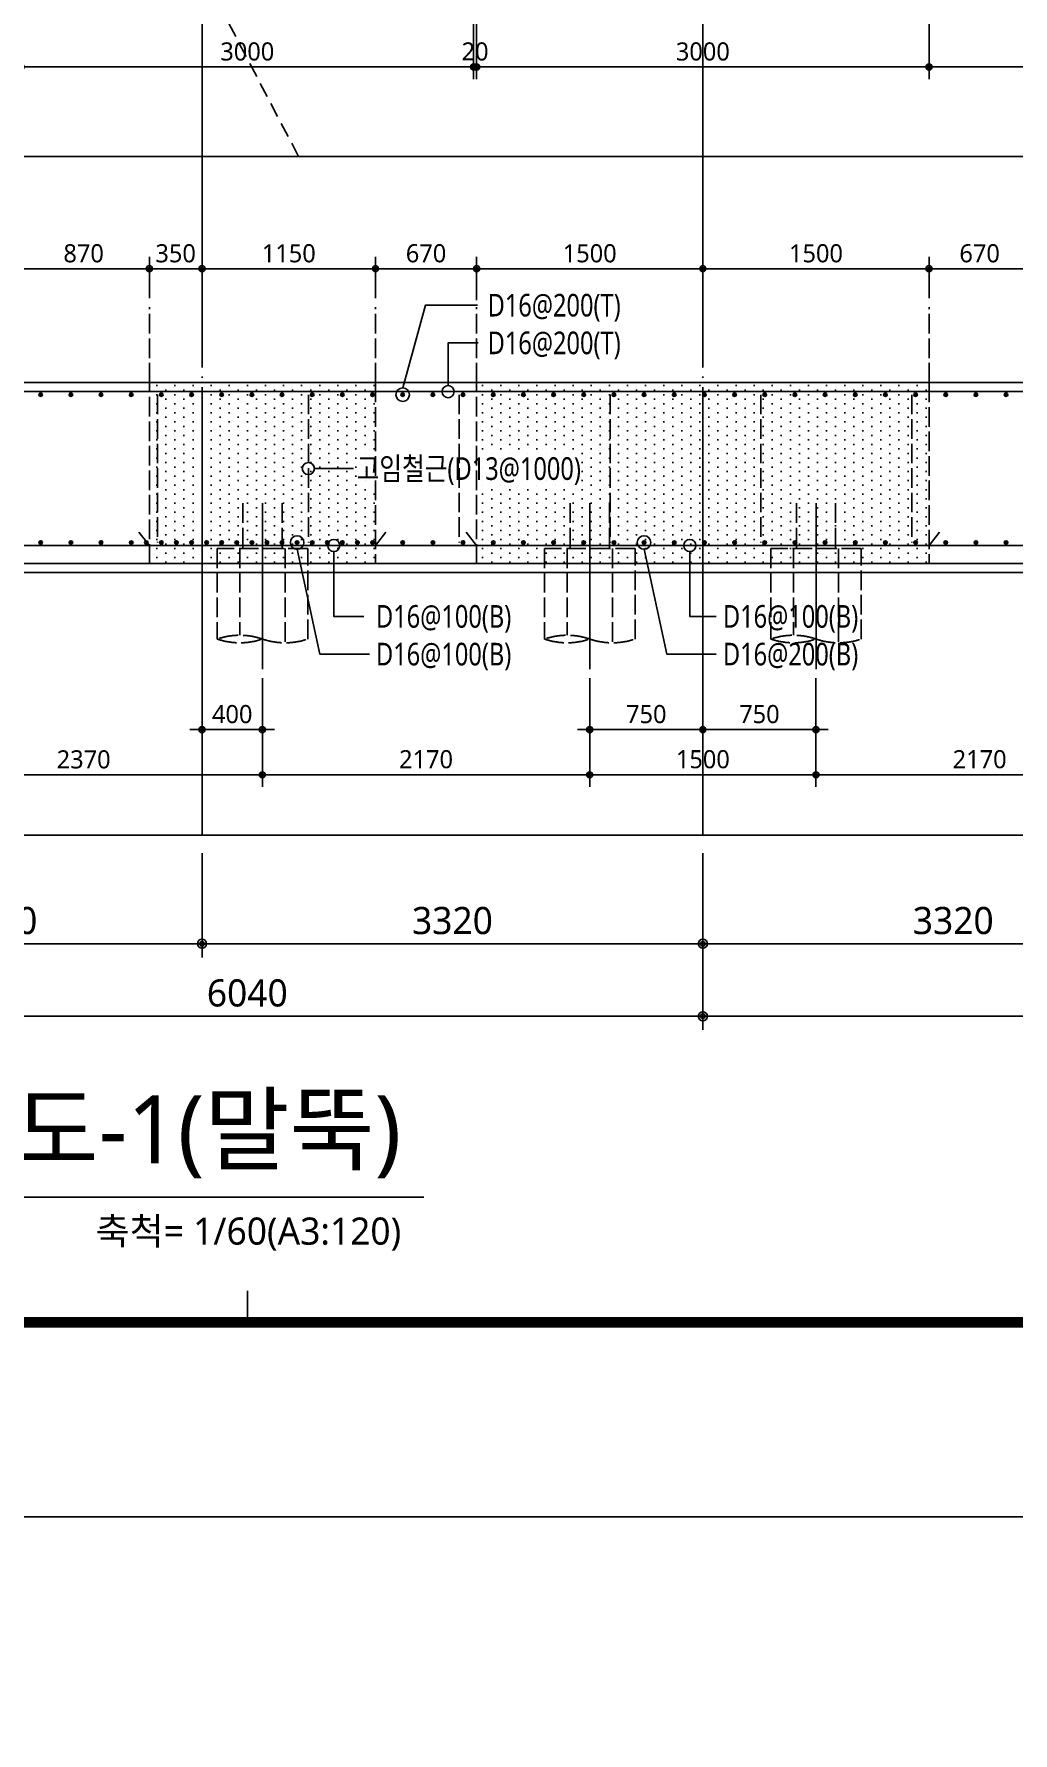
# Model space of a CAD drawing. Header units: millimetres. Extents: x 262481 to 2519995, y -394348 to 364571.
# Drawn here: x 509830 to 516320, y -90064 to -78800 of the extents above; entities that cross this region are included whole.
import ezdxf
from ezdxf.enums import TextEntityAlignment as Align
from ezdxf.xclip import XClip

# ---------------------------------------------------------------- set-up
doc = ezdxf.new("R2010")
doc.units = ezdxf.units.MM
doc.header["$LTSCALE"] = 65
doc.header["$XCLIPFRAME"] = 0
for name, pattern in [('CEN', [62, 60, -1, 0, -1]), ('HID', [2.5, 2, -0.5]), ('XS-기초$0$HID', [2.3, 1.5, -0.8])]:
    doc.linetypes.add(name, pattern=pattern)
doc.layers.get('Defpoints').update_dxf_attribs({"color": 145})
for name, color, linetype in [('BAR', 2, 'Continuous'), ('BAR1', 3, 'Continuous'), ('BARR', 1, 'Continuous'), ('CEN', 1, 'CEN'), ('DIM', 7, 'Continuous'), ('DOT', 3, 'Continuous'), ('FORM_고양장항A-1BL-S-성능$0$FORM', 7, 'Continuous'), ('LEADER', 7, 'Continuous'), ('PI', 4, 'HID'), ('T', 1, 'Continuous'), ('W1', 11, 'Continuous'), ('XS-기초$0$252', 252, 'Continuous'), ('고임철근', 4, 'HID'), ('버림', 8, 'Continuous'), ('보강구간', 6, 'HID')]:
    doc.layers.add(name, color=color, linetype=linetype)
for name, color, linetype, plot in [('DEFPOINT', 144, 'Continuous', False), ('FORM_고양장항A-1BL-S-성능$0$DEFPOINT', 144, 'Continuous', False), ('XS-기초$0$0106', 30, 'XS-기초$0$HID', False)]:
    doc.layers.add(name, color=color, linetype=linetype, plot=plot)
doc.layers.add('TEXT', color=3, linetype='Continuous', lineweight=9)
doc.styles.add('맑은고딕', font='malgun.ttf')
doc.dimstyles.new('DIM_40', dxfattribs={"dimscale": 40, "dimtxt": 3, "dimasz": 1, "dimexe": 2, "dimexo": 1.5, "dimgap": 1, "dimtad": 1, "dimdec": 0, "dimzin": 0, "dimdsep": 46, "dimtxsty": '맑은고딕', "dimblk1": 'DIMDOT', "dimblk2": 'DIMDOT', "dimsah": 1, "dimcen": 0.09, "dimdle": 2, "dimclrd": 7, "dimclre": 7, "dimclrt": 6, "dimadec": 0, "dimazin": 0, "dimtfac": 1, "dimtdec": 0, "dimtix": 1, "dimtmove": 2, "dimatfit": 3, "dimldrblk": 'DIMDOT', "dimfxl": 0, "dimtolj": 1, "dimtzin": 0, "dimarcsym": 0})
doc.dimstyles.new('DIM_60', dxfattribs={"dimscale": 60, "dimtxt": 3, "dimasz": 1, "dimexe": 1.5, "dimexo": 2, "dimgap": 1, "dimtad": 1, "dimdec": 0, "dimzin": 0, "dimdsep": 46, "dimtxsty": '맑은고딕', "dimblk1": 'DIMDOT', "dimblk2": 'DIMDOT', "dimsah": 1, "dimcen": 0.09, "dimdle": 2, "dimclrd": 7, "dimclre": 7, "dimclrt": 3, "dimadec": 0, "dimazin": 0, "dimtfac": 1, "dimtdec": 0, "dimtix": 1, "dimtmove": 2, "dimatfit": 3, "dimldrblk": 'DIMDOT', "dimfxl": 0, "dimtolj": 1, "dimtzin": 0, "dimarcsym": 0})
pattern_1 = [(270, (235484.29, -302471.65), (60, -30), [0, -60])]

# ---------------------------------------------------------------- blocks, each defined once
blk = doc.blocks.new('XS-기초$0$A$C762E058C')
at = {"layer": 'XS-기초$0$252'}
h = blk.add_hatch(color=256, dxfattribs=at)
h.dxf.hatch_style = 1
h.paths.add_polyline_path([(93400, -71500), (92600, -71500), (92600, -72000), (93400, -72000)])
h.paths.add_polyline_path([(85300, -71500), (84500, -71500), (84500, -72000), (85300, -72000)])
h.paths.add_polyline_path([(93400, -63400), (92600, -63400), (92600, -63900), (93400, -63900)])
h.paths.add_polyline_path([(85300, -63400), (84500, -63400), (84500, -63900), (85300, -63900)])
h.paths.add_polyline_path([(93400, -55300), (92600, -55300), (92600, -55800), (93400, -55800)])
h.paths.add_polyline_path([(85300, -55300), (84500, -55300), (84500, -55800), (85300, -55800)])
h.paths.add_polyline_path([(93400, -47200), (92600, -47200), (92600, -47700), (93400, -47700)])
h.paths.add_polyline_path([(85300, -47200), (84500, -47200), (84500, -47700), (85300, -47700)])
h.paths.add_polyline_path([(93400, -39100), (92600, -39100), (92600, -39600), (93400, -39600)])
h.paths.add_polyline_path([(85300, -39100), (84500, -39100), (84500, -39600), (85300, -39600)])
h.paths.add_polyline_path([(73650, -71500), (72850, -71500), (72850, -72000), (73650, -72000)])
h.paths.add_polyline_path([(77850, -71500), (77050, -71500), (77050, -72000), (77850, -72000)])
h.paths.add_polyline_path([(68450, -71500), (67650, -71500), (67650, -72000), (68450, -72000)])
h.paths.add_polyline_path([(73650, -63400), (72850, -63400), (72850, -63900), (73650, -63900)])
h.paths.add_polyline_path([(77850, -63400), (77050, -63400), (77050, -63900), (77850, -63900)])
h.paths.add_polyline_path([(68450, -63400), (67650, -63400), (67650, -63900), (68450, -63900)])
h.paths.add_polyline_path([(73650, -55300), (72850, -55300), (72850, -55800), (73650, -55800)])
h.paths.add_polyline_path([(77850, -55300), (77050, -55300), (77050, -55800), (77850, -55800)])
h.paths.add_polyline_path([(68450, -55300), (67650, -55300), (67650, -55800), (68450, -55800)])
h.paths.add_polyline_path([(73650, -47200), (72850, -47200), (72850, -47700), (73650, -47700)])
h.paths.add_polyline_path([(77850, -47200), (77050, -47200), (77050, -47700), (77850, -47700)])
h.paths.add_polyline_path([(68450, -47200), (67650, -47200), (67650, -47700), (68450, -47700)])
h.paths.add_polyline_path([(73650, -39100), (72850, -39100), (72850, -39600), (73650, -39600)])
h.paths.add_polyline_path([(77850, -39100), (77050, -39100), (77050, -39600), (77850, -39600)])
h.paths.add_polyline_path([(68450, -39100), (67650, -39100), (67650, -39600), (68450, -39600)])
h.paths.add_polyline_path([(73650, -22900), (72850, -22900), (72850, -23400), (73650, -23400)])
h.paths.add_polyline_path([(73650, -31000), (72850, -31000), (72850, -31500), (73650, -31500)])
h.paths.add_polyline_path([(101500, -63400), (100700, -63400), (100700, -63900), (101500, -63900)])
h.paths.add_polyline_path([(101500, -41540), (100700, -41540), (100700, -42040), (101500, -42040)])
h.paths.add_polyline_path([(101500, -35500), (100700, -35500), (100700, -36000), (101500, -36000)])
h.paths.add_polyline_path([(101500, -29350), (100700, -29350), (100700, -29850), (101500, -29850)])
h.paths.add_polyline_path([(101500, -22900), (100700, -22900), (100700, -23400), (101500, -23400)])
h.paths.add_polyline_path([(68450, -22900), (67650, -22900), (67650, -23400), (68450, -23400)])
h.paths.add_polyline_path([(77850, -22900), (77050, -22900), (77050, -23400), (77850, -23400)])
h.paths.add_polyline_path([(85300, -22900), (84500, -22900), (84500, -23400), (85300, -23400)])
h.paths.add_polyline_path([(93400, -31000), (92600, -31000), (92600, -31500), (93400, -31500)])
h.paths.add_polyline_path([(77850, -31000), (77050, -31000), (77050, -31500), (77850, -31500)])
h.paths.add_polyline_path([(85300, -31000), (84500, -31000), (84500, -31500), (85300, -31500)])
h.paths.add_polyline_path([(93400, -22900), (92600, -22900), (92600, -23400), (93400, -23400)])
h.paths.add_polyline_path([(68450, -31000), (67650, -31000), (67650, -31500), (68450, -31500)])
h.paths.add_polyline_path([(101500, -47580), (100700, -47580), (100700, -48080), (101500, -48080)])
h.paths.add_polyline_path([(101500, -55300), (100700, -55300), (100700, -55800), (101500, -55800)])
h.paths.add_polyline_path([(101700, -72000), (101700, -71200), (101200, -71200), (101200, -72000)])
h.paths.add_polyline_path([(125700, -72000), (125700, -71200), (125200, -71200), (125200, -72000)])
h.paths.add_polyline_path([(117700, -72000), (117700, -71200), (117200, -71200), (117200, -72000)])
h.paths.add_polyline_path([(109700, -72000), (109700, -71200), (109200, -71200), (109200, -72000)])
h.paths.add_polyline_path([(136755, -71500), (135955, -71500), (135955, -72000), (136755, -72000)])
h.paths.add_polyline_path([(144555, -71500), (143755, -71500), (143755, -72000), (144555, -72000)])
h.paths.add_polyline_path([(133700, -72000), (133700, -71200), (133200, -71200), (133200, -72000)])
blk = doc.blocks.new('XS-기초')
at = {"layer": 'XS-기초$0$0106'}
blk.add_line((131850, 105954), (463099, 280125), dxfattribs=at)
at = {"layer": 'XS-기초$0$252'}
blk.add_blockref('XS-기초$0$A$C762E058C', (118310, 198300), dxfattribs=at)
blk = doc.blocks.new('DIMDOT')
at = {"layer": 'DIM', "linetype": 'Continuous'}
blk.add_line((-2, 0), (2, 0), dxfattribs=at)
for radius in [0.5, 0.25]:
    blk.add_circle((0, 0), radius, dxfattribs=at)
blk = doc.blocks.new('*D524')
at = {"layer": 'Defpoints', "color": 0, "linetype": 'Continuous', "transparency": 16777216}
for p in [(508224, -84112), (514264, -84112), (508224, -85312)]:
    blk.add_point(p, dxfattribs=at)
at = {"layer": 'DIM', "color": 7, "linetype": 'Continuous', "lineweight": -2, "transparency": 16777216}
for p, q in [((508224, -84232), (508224, -85402)), ((514264, -84232), (514264, -85402)), ((514204, -85312), (508284, -85312))]:
    blk.add_line(p, q, dxfattribs=at)
at = {"layer": 'DIM', "color": 7, "linetype": 'Continuous', "lineweight": -2, "transparency": 16777216, "xscale": 60, "yscale": 60, "zscale": 60, "rotation": 180}
blk.add_blockref('DIMDOT', (508224, -85312), dxfattribs=at)
at = {"layer": 'DIM', "color": 7, "linetype": 'Continuous', "lineweight": -2, "transparency": 16777216, "xscale": 60, "yscale": 60, "zscale": 60}
blk.add_blockref('DIMDOT', (514264, -85312), dxfattribs=at)
at = {"layer": 'DIM', "color": 3, "linetype": 'Continuous', "transparency": 16777216, "insert": (511244, -85159), "char_height": 180, "attachment_point": 5, "style": '맑은고딕'}
blk.add_mtext('\\A1;6040', dxfattribs=at)
blk = doc.blocks.new('*D525')
at = {"layer": 'Defpoints', "color": 0, "linetype": 'Continuous', "transparency": 16777216}
for p in [(508224, -84112), (510944, -84112), (508224, -84832)]:
    blk.add_point(p, dxfattribs=at)
at = {"layer": 'DIM', "color": 7, "linetype": 'Continuous', "lineweight": -2, "transparency": 16777216}
for p, q in [((508224, -84232), (508224, -84922)), ((510944, -84232), (510944, -84922)), ((510884, -84832), (508284, -84832))]:
    blk.add_line(p, q, dxfattribs=at)
at = {"layer": 'DIM', "color": 7, "linetype": 'Continuous', "lineweight": -2, "transparency": 16777216, "xscale": 60, "yscale": 60, "zscale": 60, "rotation": 180}
blk.add_blockref('DIMDOT', (508224, -84832), dxfattribs=at)
at = {"layer": 'DIM', "color": 7, "linetype": 'Continuous', "lineweight": -2, "transparency": 16777216, "xscale": 60, "yscale": 60, "zscale": 60}
blk.add_blockref('DIMDOT', (510944, -84832), dxfattribs=at)
at = {"layer": 'DIM', "color": 3, "linetype": 'Continuous', "transparency": 16777216, "insert": (509584, -84679), "char_height": 180, "attachment_point": 5, "style": '맑은고딕'}
blk.add_mtext('\\A1;2720', dxfattribs=at)
blk = doc.blocks.new('*D526')
at = {"layer": 'Defpoints', "color": 0, "linetype": 'Continuous', "transparency": 16777216}
for p in [(510944, -84112), (514264, -84112), (514264, -84832)]:
    blk.add_point(p, dxfattribs=at)
at = {"layer": 'DIM', "color": 7, "linetype": 'Continuous', "lineweight": -2, "transparency": 16777216}
for p, q in [((510944, -84232), (510944, -84922)), ((514264, -84232), (514264, -84922)), ((511004, -84832), (514204, -84832))]:
    blk.add_line(p, q, dxfattribs=at)
at = {"layer": 'DIM', "color": 7, "linetype": 'Continuous', "lineweight": -2, "transparency": 16777216, "xscale": 60, "yscale": 60, "zscale": 60, "rotation": 180}
blk.add_blockref('DIMDOT', (510944, -84832), dxfattribs=at)
at = {"layer": 'DIM', "color": 7, "linetype": 'Continuous', "lineweight": -2, "transparency": 16777216, "xscale": 60, "yscale": 60, "zscale": 60}
blk.add_blockref('DIMDOT', (514264, -84832), dxfattribs=at)
at = {"layer": 'DIM', "color": 3, "linetype": 'Continuous', "transparency": 16777216, "insert": (512604, -84679), "char_height": 180, "attachment_point": 5, "style": '맑은고딕'}
blk.add_mtext('\\A1;3320', dxfattribs=at)
blk = doc.blocks.new('*D527')
at = {"layer": 'Defpoints', "color": 0, "linetype": 'Continuous', "transparency": 16777216}
for p in [(514264, -84112), (520304, -84112), (520304, -85312)]:
    blk.add_point(p, dxfattribs=at)
at = {"layer": 'DIM', "color": 7, "linetype": 'Continuous', "lineweight": -2, "transparency": 16777216}
for p, q in [((514264, -84232), (514264, -85402)), ((520304, -84232), (520304, -85402)), ((514324, -85312), (520244, -85312))]:
    blk.add_line(p, q, dxfattribs=at)
at = {"layer": 'DIM', "color": 7, "linetype": 'Continuous', "lineweight": -2, "transparency": 16777216, "xscale": 60, "yscale": 60, "zscale": 60, "rotation": 180}
blk.add_blockref('DIMDOT', (514264, -85312), dxfattribs=at)
at = {"layer": 'DIM', "color": 7, "linetype": 'Continuous', "lineweight": -2, "transparency": 16777216, "xscale": 60, "yscale": 60, "zscale": 60}
blk.add_blockref('DIMDOT', (520304, -85312), dxfattribs=at)
at = {"layer": 'DIM', "color": 3, "linetype": 'Continuous', "transparency": 16777216, "insert": (517284, -85159), "char_height": 180, "attachment_point": 5, "style": '맑은고딕'}
blk.add_mtext('\\A1;6040', dxfattribs=at)
blk = doc.blocks.new('*D529')
at = {"layer": 'Defpoints', "color": 0, "linetype": 'Continuous', "transparency": 16777216}
for p in [(514264, -84112), (517584, -84112), (514264, -84832)]:
    blk.add_point(p, dxfattribs=at)
at = {"layer": 'DIM', "color": 7, "linetype": 'Continuous', "lineweight": -2, "transparency": 16777216}
for p, q in [((514264, -84232), (514264, -84922)), ((517584, -84232), (517584, -84922)), ((517524, -84832), (514324, -84832))]:
    blk.add_line(p, q, dxfattribs=at)
at = {"layer": 'DIM', "color": 7, "linetype": 'Continuous', "lineweight": -2, "transparency": 16777216, "xscale": 60, "yscale": 60, "zscale": 60, "rotation": 180}
blk.add_blockref('DIMDOT', (514264, -84832), dxfattribs=at)
at = {"layer": 'DIM', "color": 7, "linetype": 'Continuous', "lineweight": -2, "transparency": 16777216, "xscale": 60, "yscale": 60, "zscale": 60}
blk.add_blockref('DIMDOT', (517584, -84832), dxfattribs=at)
at = {"layer": 'DIM', "color": 3, "linetype": 'Continuous', "transparency": 16777216, "insert": (515924, -84679), "char_height": 180, "attachment_point": 5, "style": '맑은고딕'}
blk.add_mtext('\\A1;3320', dxfattribs=at)
blk = doc.blocks.new('*D750')
at = {"layer": 'Defpoints', "color": 0, "linetype": 'Continuous', "transparency": 16777216}
for p in [(512764, -77862), (515764, -77862), (515764, -79019)]:
    blk.add_point(p, dxfattribs=at)
at = {"layer": 'DIM', "color": 7, "linetype": 'Continuous', "lineweight": -2, "transparency": 16777216}
for p, q in [((512764, -77922), (512764, -79099)), ((515764, -77922), (515764, -79099)), ((512804, -79019), (515724, -79019))]:
    blk.add_line(p, q, dxfattribs=at)
at = {"layer": 'DIM', "color": 7, "linetype": 'Continuous', "lineweight": -2, "transparency": 16777216, "xscale": 40, "yscale": 40, "zscale": 40, "rotation": 180}
blk.add_blockref('DIMDOT', (512764, -79019), dxfattribs=at)
at = {"layer": 'DIM', "color": 7, "linetype": 'Continuous', "lineweight": -2, "transparency": 16777216, "xscale": 40, "yscale": 40, "zscale": 40}
blk.add_blockref('DIMDOT', (515764, -79019), dxfattribs=at)
at = {"layer": 'DIM', "color": 6, "linetype": 'Continuous', "transparency": 16777216, "insert": (514264, -78917), "char_height": 120, "attachment_point": 5, "style": '맑은고딕'}
blk.add_mtext('\\A1;3000', dxfattribs=at)
blk = doc.blocks.new('p')
at = {"layer": 'PI'}
for p, q in [((-130, 300), (-130, 0)), ((130, 300), (130, 0)), ((300, 0), (-300, 0)), ((-300, 0), (-300, -600)), ((-150, 0), (-150, -575)), ((150, 0), (150, -625)), ((300, -600), (300, 0))]:
    blk.add_line(p, q, dxfattribs=at)
at = {"layer": 'PI', "color": 6, "linetype": 'Continuous'}
blk.add_line((0, 300, 0), (0, -800, 0), dxfattribs=at)
at = {"layer": 'PI'}
for centre, start, end in [((-150, -1037), 71.0754, 108.9246), ((-150, -163), 251.0754, 288.9246), ((150, -163), 251.0754, 288.9246)]:
    blk.add_arc(centre, 462, start, end, dxfattribs=at)
blk = doc.blocks.new('BAR')
at = {"layer": 'BARR'}
h = blk.add_hatch(color=256, dxfattribs=at)
edge = h.paths.add_edge_path()
edge.add_arc((0, 0), 15, 0, 360)
blk.add_circle((0, 0), 15, dxfattribs=at)
blk = doc.blocks.new('*D917')
at = {"layer": 'Defpoints', "color": 0, "linetype": 'Continuous', "transparency": 16777216}
for p in [(513514, -83012), (515014, -83012), (515014, -83712)]:
    blk.add_point(p, dxfattribs=at)
at = {"layer": 'DIM', "color": 7, "linetype": 'Continuous', "lineweight": -2, "transparency": 16777216}
for p, q in [((513514, -83072), (513514, -83792)), ((515014, -83072), (515014, -83792)), ((513554, -83712), (514974, -83712))]:
    blk.add_line(p, q, dxfattribs=at)
at = {"layer": 'DIM', "color": 7, "linetype": 'Continuous', "lineweight": -2, "transparency": 16777216, "xscale": 40, "yscale": 40, "zscale": 40, "rotation": 180}
blk.add_blockref('DIMDOT', (513514, -83712), dxfattribs=at)
at = {"layer": 'DIM', "color": 7, "linetype": 'Continuous', "lineweight": -2, "transparency": 16777216, "xscale": 40, "yscale": 40, "zscale": 40}
blk.add_blockref('DIMDOT', (515014, -83712), dxfattribs=at)
at = {"layer": 'DIM', "color": 6, "linetype": 'Continuous', "transparency": 16777216, "insert": (514264, -83609), "char_height": 120, "attachment_point": 5, "style": '맑은고딕'}
blk.add_mtext('\\A1;1500', dxfattribs=at)
blk = doc.blocks.new('*D918')
at = {"layer": 'Defpoints', "color": 0, "linetype": 'Continuous', "transparency": 16777216}
for p in [(514264, -83012), (515014, -83012), (515014, -83412)]:
    blk.add_point(p, dxfattribs=at)
at = {"layer": 'DIM', "color": 7, "linetype": 'Continuous', "lineweight": -2, "transparency": 16777216}
for p, q in [((514264, -83072), (514264, -83492)), ((515014, -83072), (515014, -83492)), ((514304, -83412), (514974, -83412))]:
    blk.add_line(p, q, dxfattribs=at)
at = {"layer": 'DIM', "color": 7, "linetype": 'Continuous', "lineweight": -2, "transparency": 16777216, "xscale": 40, "yscale": 40, "zscale": 40, "rotation": 180}
blk.add_blockref('DIMDOT', (514264, -83412), dxfattribs=at)
at = {"layer": 'DIM', "color": 7, "linetype": 'Continuous', "lineweight": -2, "transparency": 16777216, "xscale": 40, "yscale": 40, "zscale": 40}
blk.add_blockref('DIMDOT', (515014, -83412), dxfattribs=at)
at = {"layer": 'DIM', "color": 6, "linetype": 'Continuous', "transparency": 16777216, "insert": (514639, -83310), "char_height": 120, "attachment_point": 5, "style": '맑은고딕'}
blk.add_mtext('\\A1;750', dxfattribs=at)
blk = doc.blocks.new('*D919')
at = {"layer": 'Defpoints', "color": 0, "linetype": 'Continuous', "transparency": 16777216}
for p in [(513514, -83012), (514264, -83012), (513514, -83412)]:
    blk.add_point(p, dxfattribs=at)
at = {"layer": 'DIM', "color": 7, "linetype": 'Continuous', "lineweight": -2, "transparency": 16777216}
for p, q in [((513514, -83072), (513514, -83492)), ((514264, -83072), (514264, -83492)), ((514224, -83412), (513554, -83412))]:
    blk.add_line(p, q, dxfattribs=at)
at = {"layer": 'DIM', "color": 7, "linetype": 'Continuous', "lineweight": -2, "transparency": 16777216, "xscale": 40, "yscale": 40, "zscale": 40, "rotation": 180}
blk.add_blockref('DIMDOT', (513514, -83412), dxfattribs=at)
at = {"layer": 'DIM', "color": 7, "linetype": 'Continuous', "lineweight": -2, "transparency": 16777216, "xscale": 40, "yscale": 40, "zscale": 40}
blk.add_blockref('DIMDOT', (514264, -83412), dxfattribs=at)
at = {"layer": 'DIM', "color": 6, "linetype": 'Continuous', "transparency": 16777216, "insert": (513889, -83310), "char_height": 120, "attachment_point": 5, "style": '맑은고딕'}
blk.add_mtext('\\A1;750', dxfattribs=at)
blk = doc.blocks.new('*D926')
at = {"layer": 'Defpoints', "color": 0, "linetype": 'Continuous', "transparency": 16777216}
for p in [(515014, -83012), (517184, -83012), (517184, -83712)]:
    blk.add_point(p, dxfattribs=at)
at = {"layer": 'DIM', "color": 7, "linetype": 'Continuous', "lineweight": -2, "transparency": 16777216}
for p, q in [((515014, -83072), (515014, -83792)), ((517184, -83072), (517184, -83792)), ((515054, -83712), (517144, -83712))]:
    blk.add_line(p, q, dxfattribs=at)
at = {"layer": 'DIM', "color": 7, "linetype": 'Continuous', "lineweight": -2, "transparency": 16777216, "xscale": 40, "yscale": 40, "zscale": 40, "rotation": 180}
blk.add_blockref('DIMDOT', (515014, -83712), dxfattribs=at)
at = {"layer": 'DIM', "color": 7, "linetype": 'Continuous', "lineweight": -2, "transparency": 16777216, "xscale": 40, "yscale": 40, "zscale": 40}
blk.add_blockref('DIMDOT', (517184, -83712), dxfattribs=at)
at = {"layer": 'DIM', "color": 6, "linetype": 'Continuous', "transparency": 16777216, "insert": (516099, -83609), "char_height": 120, "attachment_point": 5, "style": '맑은고딕'}
blk.add_mtext('\\A1;2170', dxfattribs=at)
blk = doc.blocks.new('*D927')
at = {"layer": 'Defpoints', "color": 0, "linetype": 'Continuous', "transparency": 16777216}
for p in [(511344, -83012), (513514, -83012), (511344, -83712)]:
    blk.add_point(p, dxfattribs=at)
at = {"layer": 'DIM', "color": 7, "linetype": 'Continuous', "lineweight": -2, "transparency": 16777216}
for p, q in [((511344, -83072), (511344, -83792)), ((513514, -83072), (513514, -83792)), ((513474, -83712), (511384, -83712))]:
    blk.add_line(p, q, dxfattribs=at)
at = {"layer": 'DIM', "color": 7, "linetype": 'Continuous', "lineweight": -2, "transparency": 16777216, "xscale": 40, "yscale": 40, "zscale": 40, "rotation": 180}
blk.add_blockref('DIMDOT', (511344, -83712), dxfattribs=at)
at = {"layer": 'DIM', "color": 7, "linetype": 'Continuous', "lineweight": -2, "transparency": 16777216, "xscale": 40, "yscale": 40, "zscale": 40}
blk.add_blockref('DIMDOT', (513514, -83712), dxfattribs=at)
at = {"layer": 'DIM', "color": 6, "linetype": 'Continuous', "transparency": 16777216, "insert": (512429, -83609), "char_height": 120, "attachment_point": 5, "style": '맑은고딕'}
blk.add_mtext('\\A1;2170', dxfattribs=at)
blk = doc.blocks.new('*D928')
at = {"layer": 'Defpoints', "color": 0, "linetype": 'Continuous', "transparency": 16777216}
for p in [(508974, -83012), (511344, -83012), (511344, -83712)]:
    blk.add_point(p, dxfattribs=at)
at = {"layer": 'DIM', "color": 7, "linetype": 'Continuous', "lineweight": -2, "transparency": 16777216}
for p, q in [((508974, -83072), (508974, -83792)), ((511344, -83072), (511344, -83792)), ((509014, -83712), (511304, -83712))]:
    blk.add_line(p, q, dxfattribs=at)
at = {"layer": 'DIM', "color": 7, "linetype": 'Continuous', "lineweight": -2, "transparency": 16777216, "xscale": 40, "yscale": 40, "zscale": 40, "rotation": 180}
blk.add_blockref('DIMDOT', (508974, -83712), dxfattribs=at)
at = {"layer": 'DIM', "color": 7, "linetype": 'Continuous', "lineweight": -2, "transparency": 16777216, "xscale": 40, "yscale": 40, "zscale": 40}
blk.add_blockref('DIMDOT', (511344, -83712), dxfattribs=at)
at = {"layer": 'DIM', "color": 6, "linetype": 'Continuous', "transparency": 16777216, "insert": (510159, -83610), "char_height": 120, "attachment_point": 5, "style": '맑은고딕'}
blk.add_mtext('\\A1;2370', dxfattribs=at)
blk = doc.blocks.new('*D934')
at = {"layer": 'Defpoints', "color": 0, "linetype": 'Continuous', "transparency": 16777216}
for p in [(510944, -83012), (511344, -83012), (511344, -83412)]:
    blk.add_point(p, dxfattribs=at)
at = {"layer": 'DIM', "color": 7, "linetype": 'Continuous', "lineweight": -2, "transparency": 16777216}
for p, q in [((510944, -83072), (510944, -83492)), ((511344, -83072), (511344, -83492)), ((510984, -83412), (511304, -83412))]:
    blk.add_line(p, q, dxfattribs=at)
at = {"layer": 'DIM', "color": 7, "linetype": 'Continuous', "lineweight": -2, "transparency": 16777216, "xscale": 40, "yscale": 40, "zscale": 40, "rotation": 180}
blk.add_blockref('DIMDOT', (510944, -83412), dxfattribs=at)
at = {"layer": 'DIM', "color": 7, "linetype": 'Continuous', "lineweight": -2, "transparency": 16777216, "xscale": 40, "yscale": 40, "zscale": 40}
blk.add_blockref('DIMDOT', (511344, -83412), dxfattribs=at)
at = {"layer": 'DIM', "color": 6, "linetype": 'Continuous', "transparency": 16777216, "insert": (511144, -83310), "char_height": 120, "attachment_point": 5, "style": '맑은고딕'}
blk.add_mtext('\\A1;400', dxfattribs=at)
blk = doc.blocks.new('*D948')
at = {"layer": 'Defpoints', "color": 0, "linetype": 'Continuous', "transparency": 16777216}
for p in [(510595, -80357), (509724, -80612, 0), (510595, -80612)]:
    blk.add_point(p, dxfattribs=at)
at = {"layer": 'DIM', "color": 7, "linetype": 'Continuous', "lineweight": -2, "transparency": 16777216}
for p, q in [((509724, -80552), (509724, -80277)), ((510595, -80552), (510595, -80277)), ((509764, -80357), (510555, -80357))]:
    blk.add_line(p, q, dxfattribs=at)
at = {"layer": 'DIM', "color": 7, "linetype": 'Continuous', "lineweight": -2, "transparency": 16777216, "xscale": 40, "yscale": 40, "zscale": 40, "rotation": 180}
blk.add_blockref('DIMDOT', (509724, -80357), dxfattribs=at)
at = {"layer": 'DIM', "color": 7, "linetype": 'Continuous', "lineweight": -2, "transparency": 16777216, "xscale": 40, "yscale": 40, "zscale": 40}
blk.add_blockref('DIMDOT', (510595, -80357), dxfattribs=at)
at = {"layer": 'DIM', "color": 6, "linetype": 'Continuous', "transparency": 16777216, "insert": (510159, -80255), "char_height": 120, "attachment_point": 5, "style": '맑은고딕'}
blk.add_mtext('\\A1;870', dxfattribs=at)
blk = doc.blocks.new('*D949')
at = {"layer": 'Defpoints', "color": 0, "linetype": 'Continuous', "transparency": 16777216}
for p in [(510944, -80357), (510595, -80612), (510944, -80612)]:
    blk.add_point(p, dxfattribs=at)
at = {"layer": 'DIM', "color": 7, "linetype": 'Continuous', "lineweight": -2, "transparency": 16777216}
for p, q in [((510595, -80552), (510595, -80277)), ((510944, -80552), (510944, -80277)), ((510635, -80357), (510904, -80357))]:
    blk.add_line(p, q, dxfattribs=at)
at = {"layer": 'DIM', "color": 7, "linetype": 'Continuous', "lineweight": -2, "transparency": 16777216, "xscale": 40, "yscale": 40, "zscale": 40, "rotation": 180}
blk.add_blockref('DIMDOT', (510595, -80357), dxfattribs=at)
at = {"layer": 'DIM', "color": 7, "linetype": 'Continuous', "lineweight": -2, "transparency": 16777216, "xscale": 40, "yscale": 40, "zscale": 40}
blk.add_blockref('DIMDOT', (510944, -80357), dxfattribs=at)
at = {"layer": 'DIM', "color": 6, "linetype": 'Continuous', "transparency": 16777216, "insert": (510769, -80255), "char_height": 120, "attachment_point": 5, "style": '맑은고딕'}
blk.add_mtext('\\A1;350', dxfattribs=at)
blk = doc.blocks.new('*D950')
at = {"layer": 'Defpoints', "color": 0, "linetype": 'Continuous', "transparency": 16777216}
for p in [(512094, -80357), (510944, -80612), (512094, -80612)]:
    blk.add_point(p, dxfattribs=at)
at = {"layer": 'DIM', "color": 7, "linetype": 'Continuous', "lineweight": -2, "transparency": 16777216}
for p, q in [((510944, -80552), (510944, -80277)), ((512094, -80552), (512094, -80277)), ((510984, -80357), (512054, -80357))]:
    blk.add_line(p, q, dxfattribs=at)
at = {"layer": 'DIM', "color": 7, "linetype": 'Continuous', "lineweight": -2, "transparency": 16777216, "xscale": 40, "yscale": 40, "zscale": 40, "rotation": 180}
blk.add_blockref('DIMDOT', (510944, -80357), dxfattribs=at)
at = {"layer": 'DIM', "color": 7, "linetype": 'Continuous', "lineweight": -2, "transparency": 16777216, "xscale": 40, "yscale": 40, "zscale": 40}
blk.add_blockref('DIMDOT', (512094, -80357), dxfattribs=at)
at = {"layer": 'DIM', "color": 6, "linetype": 'Continuous', "transparency": 16777216, "insert": (511519, -80255), "char_height": 120, "attachment_point": 5, "style": '맑은고딕'}
blk.add_mtext('\\A1;1150', dxfattribs=at)
blk = doc.blocks.new('*D951')
at = {"layer": 'Defpoints', "color": 0, "linetype": 'Continuous', "transparency": 16777216}
for p in [(512764, -80357), (512094, -80612), (512764, -80625)]:
    blk.add_point(p, dxfattribs=at)
at = {"layer": 'DIM', "color": 7, "linetype": 'Continuous', "lineweight": -2, "transparency": 16777216}
for p, q in [((512094, -80552), (512094, -80277)), ((512764, -80565), (512764, -80277)), ((512134, -80357), (512724, -80357))]:
    blk.add_line(p, q, dxfattribs=at)
at = {"layer": 'DIM', "color": 7, "linetype": 'Continuous', "lineweight": -2, "transparency": 16777216, "xscale": 40, "yscale": 40, "zscale": 40, "rotation": 180}
blk.add_blockref('DIMDOT', (512094, -80357), dxfattribs=at)
at = {"layer": 'DIM', "color": 7, "linetype": 'Continuous', "lineweight": -2, "transparency": 16777216, "xscale": 40, "yscale": 40, "zscale": 40}
blk.add_blockref('DIMDOT', (512764, -80357), dxfattribs=at)
at = {"layer": 'DIM', "color": 6, "linetype": 'Continuous', "transparency": 16777216, "insert": (512429, -80255), "char_height": 120, "attachment_point": 5, "style": '맑은고딕'}
blk.add_mtext('\\A1;670', dxfattribs=at)
blk = doc.blocks.new('*D952')
at = {"layer": 'Defpoints', "color": 0, "linetype": 'Continuous', "transparency": 16777216}
for p in [(514264, -80357), (512764, -80625), (514264, -80612)]:
    blk.add_point(p, dxfattribs=at)
at = {"layer": 'DIM', "color": 7, "linetype": 'Continuous', "lineweight": -2, "transparency": 16777216}
for p, q in [((512764, -80565), (512764, -80277)), ((514264, -80552), (514264, -80277)), ((512804, -80357), (514224, -80357))]:
    blk.add_line(p, q, dxfattribs=at)
at = {"layer": 'DIM', "color": 7, "linetype": 'Continuous', "lineweight": -2, "transparency": 16777216, "xscale": 40, "yscale": 40, "zscale": 40, "rotation": 180}
blk.add_blockref('DIMDOT', (512764, -80357), dxfattribs=at)
at = {"layer": 'DIM', "color": 7, "linetype": 'Continuous', "lineweight": -2, "transparency": 16777216, "xscale": 40, "yscale": 40, "zscale": 40}
blk.add_blockref('DIMDOT', (514264, -80357), dxfattribs=at)
at = {"layer": 'DIM', "color": 6, "linetype": 'Continuous', "transparency": 16777216, "insert": (513514, -80255), "char_height": 120, "attachment_point": 5, "style": '맑은고딕'}
blk.add_mtext('\\A1;1500', dxfattribs=at)
blk = doc.blocks.new('*D953')
at = {"layer": 'Defpoints', "color": 0, "linetype": 'Continuous', "transparency": 16777216}
for p in [(515764, -80357), (514264, -80612), (515764, -80612, 0)]:
    blk.add_point(p, dxfattribs=at)
at = {"layer": 'DIM', "color": 7, "linetype": 'Continuous', "lineweight": -2, "transparency": 16777216}
for p, q in [((514264, -80552), (514264, -80277)), ((515764, -80552), (515764, -80277)), ((514304, -80357), (515724, -80357))]:
    blk.add_line(p, q, dxfattribs=at)
at = {"layer": 'DIM', "color": 7, "linetype": 'Continuous', "lineweight": -2, "transparency": 16777216, "xscale": 40, "yscale": 40, "zscale": 40, "rotation": 180}
blk.add_blockref('DIMDOT', (514264, -80357), dxfattribs=at)
at = {"layer": 'DIM', "color": 7, "linetype": 'Continuous', "lineweight": -2, "transparency": 16777216, "xscale": 40, "yscale": 40, "zscale": 40}
blk.add_blockref('DIMDOT', (515764, -80357), dxfattribs=at)
at = {"layer": 'DIM', "color": 6, "linetype": 'Continuous', "transparency": 16777216, "insert": (515014, -80255), "char_height": 120, "attachment_point": 5, "style": '맑은고딕'}
blk.add_mtext('\\A1;1500', dxfattribs=at)
blk = doc.blocks.new('*D954')
at = {"layer": 'Defpoints', "color": 0, "linetype": 'Continuous', "transparency": 16777216}
for p in [(516434, -80357), (515764, -80612, 0), (516434, -80612)]:
    blk.add_point(p, dxfattribs=at)
at = {"layer": 'DIM', "color": 7, "linetype": 'Continuous', "lineweight": -2, "transparency": 16777216}
for p, q in [((515764, -80552), (515764, -80277)), ((516434, -80552), (516434, -80277)), ((515804, -80357), (516394, -80357))]:
    blk.add_line(p, q, dxfattribs=at)
at = {"layer": 'DIM', "color": 7, "linetype": 'Continuous', "lineweight": -2, "transparency": 16777216, "xscale": 40, "yscale": 40, "zscale": 40, "rotation": 180}
blk.add_blockref('DIMDOT', (515764, -80357), dxfattribs=at)
at = {"layer": 'DIM', "color": 7, "linetype": 'Continuous', "lineweight": -2, "transparency": 16777216, "xscale": 40, "yscale": 40, "zscale": 40}
blk.add_blockref('DIMDOT', (516434, -80357), dxfattribs=at)
at = {"layer": 'DIM', "color": 6, "linetype": 'Continuous', "transparency": 16777216, "insert": (516099, -80255), "char_height": 120, "attachment_point": 5, "style": '맑은고딕'}
blk.add_mtext('\\A1;670', dxfattribs=at)
blk = doc.blocks.new('FORM_고양장항A-1BL-S-성능')
at = {"layer": 'FORM_고양장항A-1BL-S-성능$0$DEFPOINT', "color": 1}
blk.add_line((391, 22), (391, 25), dxfattribs=at)
at = {"layer": 'FORM_고양장항A-1BL-S-성능$0$DEFPOINT'}
blk.add_lwpolyline([(0, 594), (0, 0), (841, 0), (841, 594), (0, 594)], dxfattribs=at)
at = {"layer": 'FORM_고양장항A-1BL-S-성능$0$FORM'}
for points in [[(25, 573), (25, 21), (757, 21), (757, 573)], [(26, 572), (26, 22), (756, 22), (756, 572)]]:
    blk.add_lwpolyline(points, close=True, dxfattribs=at)
at = {"layer": 'FORM_고양장항A-1BL-S-성능$0$FORM', "const_width": 1}
blk.add_lwpolyline([(25.5, 572.5), (25.5, 21.5), (756.5, 21.5), (756.5, 572.5)], close=True, dxfattribs=at)
blk = doc.blocks.new('*D1008')
at = {"layer": 'Defpoints', "color": 0, "linetype": 'Continuous', "transparency": 16777216}
for p in [(509744, -76077), (512744, -76077), (512744, -79019)]:
    blk.add_point(p, dxfattribs=at)
at = {"layer": 'DIM', "color": 7, "linetype": 'Continuous', "lineweight": -2, "transparency": 16777216}
for p, q in [((509744, -76137), (509744, -79099)), ((512744, -76137), (512744, -79099)), ((509784, -79019), (512704, -79019))]:
    blk.add_line(p, q, dxfattribs=at)
at = {"layer": 'DIM', "color": 7, "linetype": 'Continuous', "lineweight": -2, "transparency": 16777216, "xscale": 40, "yscale": 40, "zscale": 40, "rotation": 180}
blk.add_blockref('DIMDOT', (509744, -79019), dxfattribs=at)
at = {"layer": 'DIM', "color": 7, "linetype": 'Continuous', "lineweight": -2, "transparency": 16777216, "xscale": 40, "yscale": 40, "zscale": 40}
blk.add_blockref('DIMDOT', (512744, -79019), dxfattribs=at)
at = {"layer": 'DIM', "color": 6, "linetype": 'Continuous', "transparency": 16777216, "insert": (511244, -78917), "char_height": 120, "attachment_point": 5, "style": '맑은고딕'}
blk.add_mtext('\\A1;3000', dxfattribs=at)
blk = doc.blocks.new('*D1009')
at = {"layer": 'Defpoints', "color": 0, "linetype": 'Continuous', "transparency": 16777216}
for p in [(512744, -76077), (512764, -77862), (512744, -79019)]:
    blk.add_point(p, dxfattribs=at)
at = {"layer": 'DIM', "color": 7, "linetype": 'Continuous', "lineweight": -2, "transparency": 16777216}
for p, q in [((512744, -76137), (512744, -79099)), ((512764, -77922), (512764, -79099)), ((512704, -79019), (512664, -79019)), ((512764, -79019), (512744, -79019)), ((512804, -79019), (512844, -79019))]:
    blk.add_line(p, q, dxfattribs=at)
at = {"layer": 'DIM', "color": 7, "linetype": 'Continuous', "lineweight": -2, "transparency": 16777216, "xscale": 40, "yscale": 40, "zscale": 40}
blk.add_blockref('DIMDOT', (512744, -79019), dxfattribs=at)
at = {"layer": 'DIM', "color": 7, "linetype": 'Continuous', "lineweight": -2, "transparency": 16777216, "xscale": 40, "yscale": 40, "zscale": 40, "rotation": 180}
blk.add_blockref('DIMDOT', (512764, -79019), dxfattribs=at)
at = {"layer": 'DIM', "color": 6, "linetype": 'Continuous', "transparency": 16777216, "insert": (512754, -78917), "char_height": 120, "attachment_point": 5, "style": '맑은고딕'}
blk.add_mtext('\\A1;20', dxfattribs=at)
blk = doc.blocks.new('*D1017')
at = {"layer": 'Defpoints', "color": 0, "linetype": 'Continuous', "transparency": 16777216}
for p in [(518764, -76077), (515764, -77862), (518764, -79019)]:
    blk.add_point(p, dxfattribs=at)
at = {"layer": 'DIM', "color": 7, "linetype": 'Continuous', "lineweight": -2, "transparency": 16777216}
for p, q in [((518764, -76137), (518764, -79099)), ((515764, -77922), (515764, -79099)), ((515804, -79019), (518724, -79019))]:
    blk.add_line(p, q, dxfattribs=at)
at = {"layer": 'DIM', "color": 7, "linetype": 'Continuous', "lineweight": -2, "transparency": 16777216, "xscale": 40, "yscale": 40, "zscale": 40, "rotation": 180}
blk.add_blockref('DIMDOT', (515764, -79019), dxfattribs=at)
at = {"layer": 'DIM', "color": 7, "linetype": 'Continuous', "lineweight": -2, "transparency": 16777216, "xscale": 40, "yscale": 40, "zscale": 40}
blk.add_blockref('DIMDOT', (518764, -79019), dxfattribs=at)
at = {"layer": 'DIM', "color": 6, "linetype": 'Continuous', "transparency": 16777216, "insert": (517264, -78917), "char_height": 120, "attachment_point": 5, "style": '맑은고딕'}
blk.add_mtext('\\A1;3000', dxfattribs=at)

msp = doc.modelspace()

# ---------------------------------------------------------------- hatches: boundary and pattern name
at = {"layer": 'DOT'}
h = msp.add_hatch(dxfattribs=at)
h.set_pattern_fill('DOTS', color=256, scale=60, angle=-90, style=0)
h.set_pattern_definition(pattern_1)
h.paths.add_polyline_path([(510594.7, -82311.6), (510594.7, -81111.6), (512094.3, -81111.6), (512094.3, -82311.6)])
h = msp.add_hatch(dxfattribs=at)
h.set_pattern_fill('DOTS', color=256, scale=60, angle=-90, style=0)
h.set_pattern_definition(pattern_1)
h.paths.add_polyline_path([(512764.3, -82311.6), (512764.3, -81111.6), (515764.3, -81111.6), (515764.3, -82311.6)])

# ---------------------------------------------------------------- linework, layer by layer
at = {"layer": 'BAR1'}
for p, q in [((492144.3, -81171.6), (522689.3, -81171.6)), ((510594.7, -82191.6), (510526, -82103.7)), ((512094.3, -82191.6, 0), (512163, -82103.7, 0)), ((512764.3, -82191.6), (512695.6, -82103.7)), ((515764.3, -82191.6, 0), (515833, -82103.7, 0)), ((494494.3, -82191.6), (522534.3, -82191.6))]:
    msp.add_line(p, q, dxfattribs=at)
at = {"layer": 'CEN'}
for p, q in [((510944.3, -77111.6), (510944.3, -84111.6)), ((514264.3, -77111.6), (514264.3, -84111.6))]:
    msp.add_line(p, q, dxfattribs=at)
at = {"layer": 'DEFPOINT'}
msp.add_line((512414.3, -86511.6), (502814.3, -86511.6), dxfattribs=at)
for points in [[(490344.3, -54986.6), (531884.3, -54986.6), (531884.3, -85311.6), (490344.3, -85311.6)], [(492144.3, -56186.6), (530384.3, -56186.6), (530384.3, -84111.6), (492144.3, -84111.6)], [(492144.3, -56186.6), (523084.3, -56186.6), (523084.3, -79611.6), (492144.3, -79611.6)]]:
    msp.add_lwpolyline(points, close=True, dxfattribs=at)
at = {"layer": 'LEADER', "color": 7}
msp.add_line((511688.6, -81681.6), (511948.6, -81681.6), dxfattribs=at)
for points in [[(512274.3, -81146.6), (512424.3, -80598.4), (512770.2, -80598.4)], [(512575, -81131.6), (512575, -80848.4), (512775, -80848.4)], [(511574.3, -82216.6), (511724.3, -82911.6), (512053.4, -82911.6)], [(513874.3, -82216.6), (514024.3, -82911.6), (514353.4, -82911.6)], [(511817.2, -82231.6), (511817.2, -82661.6), (512017.2, -82661.6)], [(514177.4, -82231.6), (514177.4, -82661.6), (514352.7, -82661.6)]]:
    msp.add_lwpolyline(points, dxfattribs=at)
for centre, radius in [((512274.3, -81191.6), 45), ((512575, -81171.6), 40), ((511648.6, -81681.6), 40), ((511574.3, -82171.6), 45), ((511817.2, -82191.6), 40), ((513874.3, -82171.6), 45), ((514177.4, -82191.6), 40)]:
    msp.add_circle(centre, radius, dxfattribs=at)
at = {"layer": 'TEXT'}
msp.add_line((504014.3, -86511.6), (512414.3, -86511.6), dxfattribs=at)
at = {"layer": 'W1'}
for p, q in [((520319.3, -81111.6), (496084.3, -81111.6)), ((494434.3, -82311.6), (523584.3, -82311.6))]:
    msp.add_line(p, q, dxfattribs=at)
at = {"layer": '고임철근'}
for p, q in [((510648.6, -81191.6), (510648.6, -82171.6)), ((511648.6, -81191.6), (511648.6, -82171.6)), ((512648.6, -81191.6), (512648.6, -82171.6)), ((513648.6, -81191.6), (513648.6, -82171.6)), ((514648.6, -81191.6), (514648.6, -82171.6)), ((515648.6, -81191.6), (515648.6, -82171.6))]:
    msp.add_line(p, q, dxfattribs=at)
at = {"layer": '버림'}
msp.add_lwpolyline([(523584.3, -82371.6), (494334.3, -82371.6)], dxfattribs=at)
at = {"layer": '보강구간'}
for p, q in [((510594.7, -81111.6), (510594.7, -80611.6)), ((512094.3, -81111.6), (512094.3, -80611.6)), ((512764.3, -81111.6), (512764.3, -80611.6)), ((515764.3, -81111.6), (515764.3, -80611.6))]:
    msp.add_line(p, q, dxfattribs=at)
for points in [[(510594.7, -82311.6), (510594.7, -81111.6), (512094.3, -81111.6), (512094.3, -82311.6), (510594.7, -82311.6)], [(512764.3, -82311.6), (512764.3, -81111.6), (515764.3, -81111.6), (515764.3, -82311.6), (512764.3, -82311.6)]]:
    msp.add_lwpolyline(points, dxfattribs=at)

# ---------------------------------------------------------------- block references
at = {"xscale": 60, "yscale": 60, "zscale": 60}
msp.add_blockref('FORM_고양장항A-1BL-S-성능', (487784.3, -88631.6), dxfattribs=at)
ref = msp.add_blockref('XS-기초', (664734.3, -301221.6), dxfattribs=dict(rotation=90))
XClip(ref).set_block_clipping_path([(221610.0000000002, 141650.0000000168), (245034.9999999982, 172590.0000000082)])
ref = msp.add_blockref('XS-기초', (321634.3, -207201.6))
XClip(ref).set_block_clipping_path([(221470.0000000022, 130890.0000000024), (254429.9999999936, 145455.0000000008)])
at = {"layer": 'BAR', "xscale": 0.8, "yscale": 0.8, "zscale": 0.8, "rotation": 270}
for p in [(509874.3, -81191.6), (510074.3, -81191.6), (510274.3, -81191.6), (510474.3, -81191.6), (510674.3, -81191.6), (510874.3, -81191.6), (511074.3, -81191.6), (511274.3, -81191.6), (511474.3, -81191.6), (511674.3, -81191.6), (511874.3, -81191.6), (512074.3, -81191.6), (512274.3, -81191.6), (512474.3, -81191.6), (512674.3, -81191.6), (512874.3, -81191.6), (513074.3, -81191.6), (513274.3, -81191.6), (513474.3, -81191.6), (513674.3, -81191.6), (513874.3, -81191.6), (514074.3, -81191.6), (514274.3, -81191.6), (514474.3, -81191.6), (514674.3, -81191.6), (514874.3, -81191.6), (515074.3, -81191.6), (515274.3, -81191.6), (515474.3, -81191.6), (515674.3, -81191.6), (515874.3, -81191.6), (516074.3, -81191.6), (516274.3, -81191.6), (509874.3, -82171.6), (510074.3, -82171.6), (510274.3, -82171.6), (510474.3, -82171.6), (510574.3, -82171.6), (510674.3, -82171.6), (510774.3, -82171.6), (510874.3, -82171.6), (510974.3, -82171.6), (511074.3, -82171.6), (511174.3, -82171.6), (511274.3, -82171.6), (511374.3, -82171.6), (511474.3, -82171.6), (511574.3, -82171.6), (511674.3, -82171.6), (511774.3, -82171.6), (511874.3, -82171.6), (511974.3, -82171.6), (512074.3, -82171.6), (512274.3, -82171.6), (512474.3, -82171.6), (512674.3, -82171.6), (512874.3, -82171.6), (513074.3, -82171.6), (513274.3, -82171.6), (513474.3, -82171.6), (513674.3, -82171.6), (513874.3, -82171.6), (514074.3, -82171.6), (514274.3, -82171.6), (514474.3, -82171.6), (514674.3, -82171.6), (514874.3, -82171.6), (515074.3, -82171.6), (515274.3, -82171.6), (515474.3, -82171.6), (515674.3, -82171.6), (515874.3, -82171.6), (516074.3, -82171.6), (516274.3, -82171.6)]:
    msp.add_blockref('BAR', p, dxfattribs=at)
at = {"layer": 'PI'}
for p in [(511344.3, -82211.6, 0), (513514.3, -82211.6, 0), (515014.3, -82211.6, 0)]:
    msp.add_blockref('p', p, dxfattribs=at)

# ---------------------------------------------------------------- texts
at = {"layer": 'T', "style": '맑은고딕', "width": 0.8}
for s, p in [('D16@200(T)', (512837.3, -80598.4)), ('D16@200(T)', (512837.3, -80848.4)), ('D16@100(B)', (512097.2, -82661.6)), ('D16@100(B)', (514397.2, -82661.6)), ('D16@100(B)', (512097.2, -82911.6)), ('D16@200(B)', (514397.2, -82911.6))]:
    msp.add_text(s, height=150, dxfattribs=at).set_placement(p, align=Align.MIDDLE_LEFT)
at = {"layer": 'TEXT', "style": '맑은고딕', "width": 0.8}
msp.add_text('고임철근(D13@1000)', height=150, dxfattribs=at).set_placement((511968.6, -81681.6), align=Align.MIDDLE_LEFT)
at = {"layer": 'TEXT', "style": '맑은고딕'}
for s, height, p in [('단위세대 기초배근도-1(말뚝)', 450, (512264.3, -86061.6)), ('축척= 1/60(A3:120)', 180, (512264.3, -86736.6))]:
    msp.add_text(s, height=height, dxfattribs=at).set_placement(p, align=Align.MIDDLE_RIGHT)

# ---------------------------------------------------------------- dimensions: what is measured, and where the dimension line sits
at = {"layer": 'DIM', "linetype": 'Continuous'}
for base, p1, p2, picture, middle in [((512744.3, -79018.5), (509744.3, -76076.6), (512744.3, -76076.6), '*D1008', (511244.3, -78916.5)), ((511344.3, -83711.6), (513514.3, -83011.6), (511344.3, -83011.6), '*D927', (512429.3, -83609.3)), ((513514.3, -83411.6), (514264.3, -83011.6), (513514.3, -83011.6), '*D919', (513889.3, -83309.7))]:
    dim = msp.add_linear_dim(base=base, p1=p1, p2=p2, angle=180, dimstyle='DIM_40', override={"dimtix": 1, "dimatfit": 3}, dxfattribs=at)
    dim.commit()
    dim.dimension.update_dxf_attribs({"geometry": picture, "text_midpoint": middle})
for base, p1, p2, picture, middle in [((512744.3, -79018.5), (512764.3, -77861.6), (512744.3, -76076.6), '*D1009', (512754.3, -78916.5)), ((518764.3, -79018.5), (515764.3, -77861.6), (518764.3, -76076.6), '*D1017', (517264.3, -78916.5)), ((515764.3, -79018.5), (512764.3, -77861.6), (515764.3, -77861.6), '*D750', (514264.3, -78916.5)), ((510594.7, -80356.9), (509724.3, -80611.6, 0), (510594.7, -80611.6), '*D948', (510159.5, -80254.9)), ((510944.3, -80356.9), (510594.7, -80611.6), (510944.3, -80611.6), '*D949', (510769.5, -80254.9)), ((512094.3, -80356.9), (510944.3, -80611.6), (512094.3, -80611.6), '*D950', (511519.3, -80254.6)), ((512764.1, -80356.9), (512094.3, -80611.6), (512764.1, -80624.7), '*D951', (512429.2, -80254.9)), ((514264.3, -80356.9), (512764.1, -80624.7), (514264.3, -80611.6), '*D952', (513514.2, -80254.6)), ((515764.3, -80356.9), (514264.3, -80611.6), (515764.3, -80611.6, 0), '*D953', (515014.3, -80254.6)), ((516434.3, -80356.9), (515764.3, -80611.6, 0), (516434.3, -80611.6), '*D954', (516099.3, -80254.9)), ((511344.3, -83711.6), (508974.3, -83011.6), (511344.3, -83011.6), '*D928', (510159.3, -83609.7)), ((511344.3, -83411.6), (510944.3, -83011.6), (511344.3, -83011.6), '*D934', (511144.3, -83309.7)), ((515014.3, -83711.6), (513514.3, -83011.6), (515014.3, -83011.6), '*D917', (514264.3, -83609.3)), ((515014.3, -83411.6), (514264.3, -83011.6), (515014.3, -83011.6), '*D918', (514639.3, -83309.7)), ((517184.3, -83711.6), (515014.3, -83011.6), (517184.3, -83011.6), '*D926', (516099.3, -83609.3))]:
    dim = msp.add_linear_dim(base=base, p1=p1, p2=p2, dimstyle='DIM_40', override={"dimtix": 1, "dimatfit": 3}, dxfattribs=at)
    dim.commit()
    dim.dimension.update_dxf_attribs({"geometry": picture, "text_midpoint": middle})
for base, p1, p2, picture, middle in [((508224.3, -85311.6), (514264.3, -84111.6), (508224.3, -84111.6), '*D524', (511244.3, -85158.7)), ((508224.3, -84831.6), (510944.3, -84111.6), (508224.3, -84111.6), '*D525', (509584.3, -84678.7)), ((514264.3, -84831.6), (517584.3, -84111.6), (514264.3, -84111.6), '*D529', (515924.3, -84678.7))]:
    dim = msp.add_linear_dim(base=base, p1=p1, p2=p2, angle=180, dimstyle='DIM_60', dxfattribs=at)
    dim.commit()
    dim.dimension.update_dxf_attribs({"geometry": picture, "text_midpoint": middle})
for base, p1, p2, picture, middle in [((514264.3, -84831.6), (510944.3, -84111.6), (514264.3, -84111.6), '*D526', (512604.3, -84678.7)), ((520304.3, -85311.6), (514264.3, -84111.6), (520304.3, -84111.6), '*D527', (517284.3, -85158.7))]:
    dim = msp.add_linear_dim(base=base, p1=p1, p2=p2, dimstyle='DIM_60', dxfattribs=at)
    dim.commit()
    dim.dimension.update_dxf_attribs({"geometry": picture, "text_midpoint": middle})

doc.saveas('drawing.dxf')
